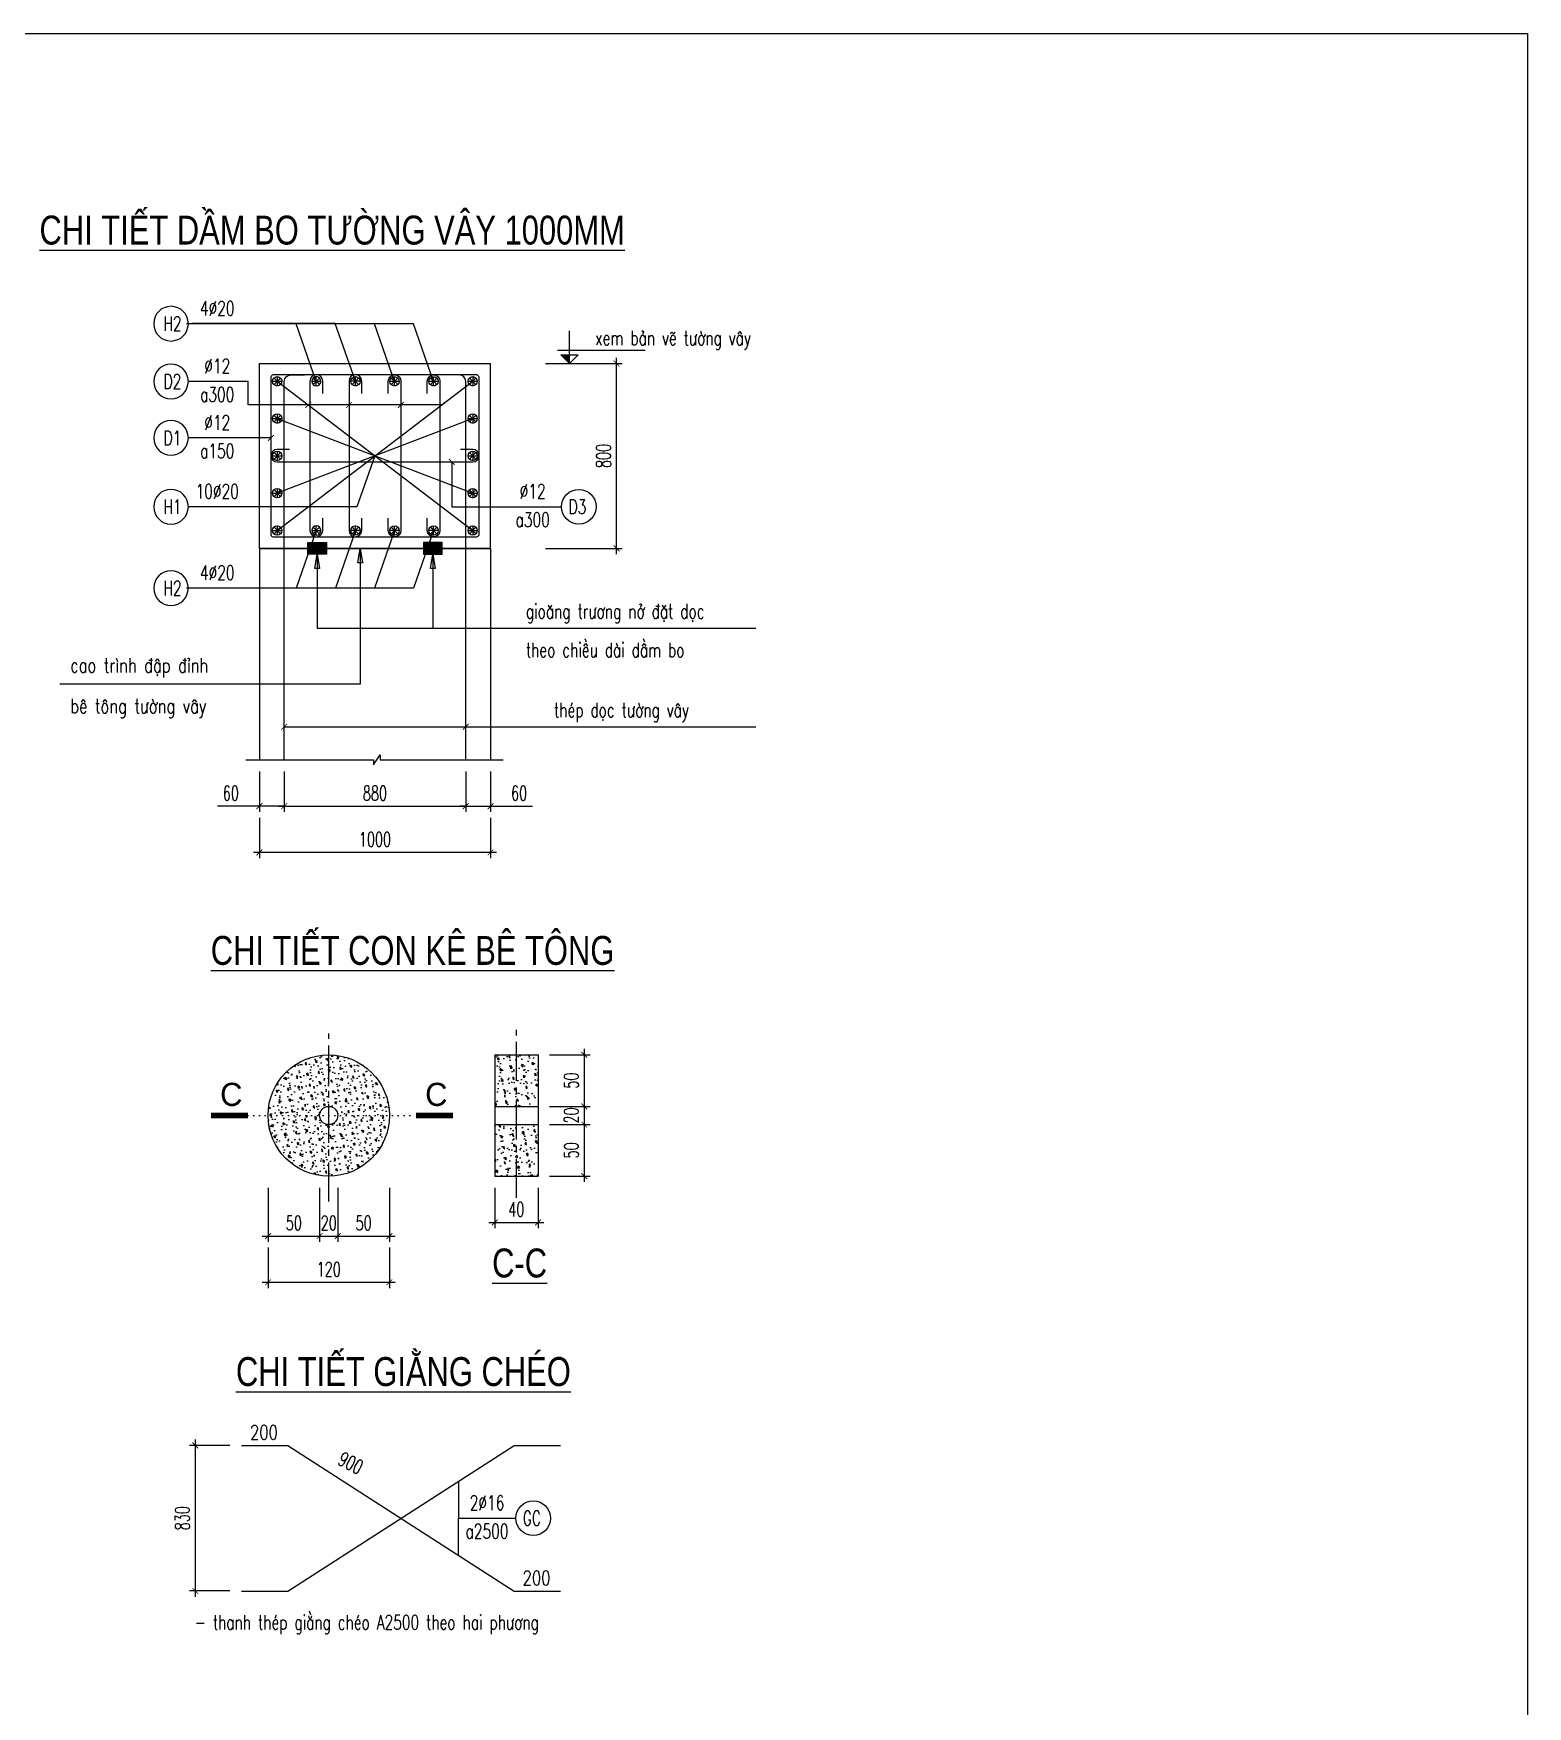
# Model space of a CAD drawing. Header units: millimetres. Extents: x -143483 to 1166745, y -1448440 to -1202244.
# Drawn here: x -72322 to -46466, y -1412045 to -1383100 of the extents above; entities that cross this region are included whole.
import ezdxf
from ezdxf.enums import TextEntityAlignment as Align

# ---------------------------------------------------------------- set-up
doc = ezdxf.new("R2010")
doc.units = ezdxf.units.MM
doc.header["$LTSCALE"] = 30
doc.header["$PDMODE"] = 3
for name, pattern in [('CENTER2', [1.125, 0.75, -0.125, 0.125, -0.125]), ('DASHED', [19.05, 12.7, -6.35]), ('DOT', [0.25, 0, -0.25])]:
    doc.linetypes.add(name, pattern=pattern)
doc.layers.get('0').update_dxf_attribs({"lineweight": 9})
doc.layers.get('Defpoints').update_dxf_attribs({"lineweight": 9})
for name, color, linetype in [('ccu11-Chidan', 9, 'Continuous'), ('ccu11-Cotthep', 9, 'Continuous'), ('ccu11-Dim', 8, 'Continuous'), ('ccu11-Hatch', 8, 'Continuous'), ('ccu11-Manh', 8, 'Continuous'), ('ccu11-Text', 31, 'Continuous'), ('ccu11-Thay', 7, 'Continuous'), ('ccu11-Thep', 4, 'Continuous'), ('ccu11-Thepdai', 6, 'Continuous'), ('ccu11-Truc', 13, 'CENTER2')]:
    doc.layers.add(name, color=color, linetype=linetype)
doc.layers.add('ccu11-Khuat', color=9, linetype='DASHED', lineweight=30)
doc.styles.add('ccu11-dim', font='vnsimli.shx', dxfattribs={"width": 0.65, "bigfont": 'bigfont.shx'})
doc.styles.add('ccu11-VnAvH-B', font='VHAVANB.TTF')
doc.styles.add('ccu11-vnsimli', font='vnsimli.shx', dxfattribs={"width": 0.8, "bigfont": 'vns.shx'})
doc.styles.add('ccu11-vnsimple', font='vnsimple.shx', dxfattribs={"bigfont": 'bigfont.shx'})
doc.styles.add('ccu11_simli', font='vnsimli.shx', dxfattribs={"width": 0.8})
doc.styles.add('VnHelvetlnsH', font='VHHELS.TTF')
doc.linetypes.add('ZIGZAG', pattern='A,0.0001,-0.2,[131,ltypeshp.shx,S=0.2,R=0,X=-0.2,Y=0],-0.4,[131,ltypeshp.shx,S=0.2,R=180,X=0.2,Y=0],-0.2', length=0.8001)
doc.dimstyles.new('ccu11-100', dxfattribs={"dimscale": 100, "dimtxt": 2.5, "dimasz": 1, "dimexe": 1, "dimexo": 2, "dimgap": 1, "dimtad": 1, "dimdec": 0, "dimdsep": 46, "dimtxsty": 'ccu11-dim', "dimblk": 'ARCHTICK', "dimcen": -1, "dimdle": 1, "dimclrd": 256, "dimclre": 256, "dimclrt": 3, "dimadec": 0, "dimazin": 2, "dimtfac": 0.1, "dimtdec": 0, "dimtmove": 0, "dimatfit": 1, "dimldrblk": 'ARCHTICK', "dimfxl": 0, "dimtvp": 0.833333, "dimtolj": 1, "dimtzin": 12, "dimarcsym": 0})
doc.dimstyles.new('ccu11-100x4', dxfattribs={"dimscale": 100, "dimtxt": 2.5, "dimasz": 1, "dimexe": 1, "dimexo": 2, "dimgap": 1, "dimtad": 1, "dimdec": 0, "dimlfac": 0.25, "dimdsep": 46, "dimtxsty": 'ccu11-dim', "dimblk": 'ARCHTICK', "dimcen": -1, "dimdle": 1, "dimclrd": 256, "dimclre": 256, "dimclrt": 3, "dimadec": 0, "dimazin": 2, "dimtfac": 0.1, "dimtdec": 0, "dimtmove": 0, "dimatfit": 1, "dimldrblk": 'ARCHTICK', "dimfxl": 0, "dimtvp": 0.833333, "dimtolj": 1, "dimtzin": 12, "dimarcsym": 0})
pattern_1 = [(32.602126, (-1224341.735, -812577.97), (-200.764141, -20.173982), [0, -217.5]), (118.602126, (-1224341.74, -812577.97), (-20.218716, -216.044088), [0, -291]), (39.602126, (-1224318.45, -812597.06), (-235.05624, 1.738773), [0, -369]), (251.602126, (-1224318.45, -812597.06), (115.106062, -227.98173), [0, -243.6]), (79.602126, (-1224091.26, -812743.16), (-175.222127, 215.157838), [0, -195]), (55.602126, (-1224219.43, -812664.85), (-222.786305, 152.532823), [30, -240]), (100.602126, (-1224194.68, -812681.8), (-375.31848, -70.25336), [42.426, -339.411]), (145.602126, (-1224010.92, -812625.82), (-152.532823, -222.786305), [30, -240]), (100.602126, (-1223875.34, -812427.8), (-375.31848, -70.25336), [42.426, -339.411]), (235.602126, (-1224010.92, -812625.82), (222.786305, -152.532823), [30, -240]), (100.602126, (-1224042.15, -812459), (-375.31848, -70.25336), [42.426, -339.411]), (325.602126, (-1224219.43, -812664.85), (152.532823, 222.786305), [30, -240]), (100.602126, (-1224027.87, -812650.58), (-375.31848, -70.25336), [42.426, -339.411])]

# ---------------------------------------------------------------- blocks, each defined once
blk = doc.blocks.new('SHD')
at = {"layer": 'ccu11-Cotthep'}
blk.add_circle((300, 0), 300, dxfattribs=at)
at = {"layer": 'ccu11-Cotthep', "color": 31, "style": 'ccu11_simli', "width": 0.8}
blk.add_attdef('DK', text='', height=250, dxfattribs=at).set_placement((-101, 65), align=Align.BOTTOM_RIGHT)
blk.add_attdef('KH', text='', height=250, dxfattribs=at).set_placement((300, 0), align=Align.MIDDLE)
blk.add_attdef('KC', text='', height=250, dxfattribs=at).set_placement((-101, -142), align=Align.TOP_RIGHT)
blk = doc.blocks.new('_ARCHTICK')
at = {"color": 0, "linetype": 'ByBlock', "const_width": 0.15}
blk.add_lwpolyline([(-0.5, -0.5), (0.5, 0.5)], dxfattribs=at)
blk = doc.blocks.new('*D911')
at = {"layer": 'ccu11-Dim', "lineweight": -2, "transparency": 16777216}
for p, q in [((-68921, -1407527), (-69621, -1407527)), ((-69521, -1407427), (-69521, -1410146)), ((-68921, -1410046), (-69621, -1410046))]:
    blk.add_line(p, q, dxfattribs=at)
at = {"layer": 'Defpoints', "color": 0, "transparency": 16777216}
for p in [(-68721, -1407527), (-69521, -1410046), (-68721, -1410046)]:
    blk.add_point(p, dxfattribs=at)
at = {"layer": 'ccu11-Dim', "lineweight": -2, "transparency": 16777216, "xscale": 100, "yscale": 100, "zscale": 100}
for p, rotation in [((-69521, -1407527), 90), ((-69521, -1410046), 270)]:
    blk.add_blockref('_ARCHTICK', p, dxfattribs=dict(at, rotation=rotation))
at = {"layer": 'ccu11-Dim', "color": 3, "transparency": 16777216, "insert": (-69746, -1408787), "char_height": 250, "attachment_point": 5, "rotation": 90, "style": 'ccu11-dim'}
blk.add_mtext('\\A1;830', dxfattribs=at)
blk = doc.blocks.new('*D912')
at = {"layer": 'ccu11-Dim', "lineweight": -2, "ltscale": 10000, "transparency": 16777216}
for p, q in [((-68262, -1404105), (-68262, -1404805)), ((-66162, -1404105), (-66162, -1404805)), ((-68362, -1404705), (-66062, -1404705))]:
    blk.add_line(p, q, dxfattribs=at)
at = {"layer": 'Defpoints', "color": 0, "ltscale": 10000, "transparency": 16777216}
for p in [(-68262, -1403905), (-66162, -1403905), (-66162, -1404705)]:
    blk.add_point(p, dxfattribs=at)
at = {"layer": 'ccu11-Dim', "lineweight": -2, "ltscale": 10000, "transparency": 16777216, "xscale": 100, "yscale": 100, "zscale": 100, "rotation": 180}
blk.add_blockref('_ARCHTICK', (-68262, -1404705), dxfattribs=at)
at = {"layer": 'ccu11-Dim', "lineweight": -2, "ltscale": 10000, "transparency": 16777216, "xscale": 100, "yscale": 100, "zscale": 100}
blk.add_blockref('_ARCHTICK', (-66162, -1404705), dxfattribs=at)
at = {"layer": 'ccu11-Dim', "color": 3, "ltscale": 10000, "transparency": 16777216, "insert": (-67212, -1404480), "char_height": 250, "attachment_point": 5, "style": 'ccu11-dim'}
blk.add_mtext('\\A1;120', dxfattribs=at)
blk = doc.blocks.new('*D913')
at = {"layer": 'ccu11-Dim', "lineweight": -2, "ltscale": 10000, "transparency": 16777216}
for p, q in [((-68262, -1403069), (-68262, -1404005)), ((-67369, -1403069), (-67369, -1404005)), ((-68362, -1403905), (-67269, -1403905))]:
    blk.add_line(p, q, dxfattribs=at)
at = {"layer": 'Defpoints', "color": 0, "ltscale": 10000, "transparency": 16777216}
for p in [(-68262, -1402869), (-67369, -1402869), (-67369, -1403905)]:
    blk.add_point(p, dxfattribs=at)
at = {"layer": 'ccu11-Dim', "lineweight": -2, "ltscale": 10000, "transparency": 16777216, "xscale": 100, "yscale": 100, "zscale": 100, "rotation": 180}
blk.add_blockref('_ARCHTICK', (-68262, -1403905), dxfattribs=at)
at = {"layer": 'ccu11-Dim', "lineweight": -2, "ltscale": 10000, "transparency": 16777216, "xscale": 100, "yscale": 100, "zscale": 100}
blk.add_blockref('_ARCHTICK', (-67369, -1403905), dxfattribs=at)
at = {"layer": 'ccu11-Dim', "color": 3, "ltscale": 10000, "transparency": 16777216, "insert": (-67816, -1403680), "char_height": 250, "attachment_point": 5, "style": 'ccu11-dim'}
blk.add_mtext('\\A1;50', dxfattribs=at)
blk = doc.blocks.new('*D914')
at = {"layer": 'ccu11-Dim', "lineweight": -2, "ltscale": 10000, "transparency": 16777216}
for p, q in [((-67369, -1403069), (-67369, -1404005)), ((-67054, -1403069), (-67054, -1404005)), ((-67469, -1403905), (-66954, -1403905))]:
    blk.add_line(p, q, dxfattribs=at)
at = {"layer": 'Defpoints', "color": 0, "ltscale": 10000, "transparency": 16777216}
for p in [(-67369, -1402869), (-67054, -1402869), (-67054, -1403905)]:
    blk.add_point(p, dxfattribs=at)
at = {"layer": 'ccu11-Dim', "lineweight": -2, "ltscale": 10000, "transparency": 16777216, "xscale": 100, "yscale": 100, "zscale": 100, "rotation": 180}
blk.add_blockref('_ARCHTICK', (-67369, -1403905), dxfattribs=at)
at = {"layer": 'ccu11-Dim', "lineweight": -2, "ltscale": 10000, "transparency": 16777216, "xscale": 100, "yscale": 100, "zscale": 100}
blk.add_blockref('_ARCHTICK', (-67054, -1403905), dxfattribs=at)
at = {"layer": 'ccu11-Dim', "color": 3, "ltscale": 10000, "transparency": 16777216, "insert": (-67212, -1403680), "char_height": 250, "attachment_point": 5, "style": 'ccu11-dim'}
blk.add_mtext('\\A1;20', dxfattribs=at)
blk = doc.blocks.new('*D915')
at = {"layer": 'ccu11-Dim', "lineweight": -2, "ltscale": 10000, "transparency": 16777216}
for p, q in [((-67054, -1403069), (-67054, -1404005)), ((-66162, -1403069), (-66162, -1404005)), ((-67154, -1403905), (-66062, -1403905))]:
    blk.add_line(p, q, dxfattribs=at)
at = {"layer": 'Defpoints', "color": 0, "ltscale": 10000, "transparency": 16777216}
for p in [(-67054, -1402869), (-66162, -1402869), (-66162, -1403905)]:
    blk.add_point(p, dxfattribs=at)
at = {"layer": 'ccu11-Dim', "lineweight": -2, "ltscale": 10000, "transparency": 16777216, "xscale": 100, "yscale": 100, "zscale": 100, "rotation": 180}
blk.add_blockref('_ARCHTICK', (-67054, -1403905), dxfattribs=at)
at = {"layer": 'ccu11-Dim', "lineweight": -2, "ltscale": 10000, "transparency": 16777216, "xscale": 100, "yscale": 100, "zscale": 100}
blk.add_blockref('_ARCHTICK', (-66162, -1403905), dxfattribs=at)
at = {"layer": 'ccu11-Dim', "color": 3, "ltscale": 10000, "transparency": 16777216, "insert": (-66608, -1403680), "char_height": 250, "attachment_point": 5, "style": 'ccu11-dim'}
blk.add_mtext('\\A1;50', dxfattribs=at)
blk = doc.blocks.new('*D916')
at = {"layer": 'ccu11-Dim', "lineweight": -2, "ltscale": 10000, "transparency": 16777216}
for p, q in [((-63390, -1400769), (-62690, -1400769)), ((-62790, -1400669), (-62790, -1401762)), ((-63390, -1401662), (-62690, -1401662))]:
    blk.add_line(p, q, dxfattribs=at)
at = {"layer": 'Defpoints', "color": 0, "ltscale": 10000, "transparency": 16777216}
for p in [(-63590, -1400769), (-63590, -1401662), (-62790, -1401662)]:
    blk.add_point(p, dxfattribs=at)
at = {"layer": 'ccu11-Dim', "lineweight": -2, "ltscale": 10000, "transparency": 16777216, "xscale": 100, "yscale": 100, "zscale": 100}
for p, rotation in [((-62790, -1400769), 90), ((-62790, -1401662), 270)]:
    blk.add_blockref('_ARCHTICK', p, dxfattribs=dict(at, rotation=rotation))
at = {"layer": 'ccu11-Dim', "color": 3, "ltscale": 10000, "transparency": 16777216, "insert": (-63015, -1401216), "char_height": 250, "attachment_point": 5, "rotation": 90, "style": 'ccu11-dim'}
blk.add_mtext('\\A1;50', dxfattribs=at)
blk = doc.blocks.new('*D917')
at = {"layer": 'ccu11-Dim', "lineweight": -2, "ltscale": 10000, "transparency": 16777216}
for p, q in [((-63390, -1401662), (-62690, -1401662)), ((-62790, -1401562), (-62790, -1402077)), ((-63390, -1401977), (-62690, -1401977))]:
    blk.add_line(p, q, dxfattribs=at)
at = {"layer": 'Defpoints', "color": 0, "ltscale": 10000, "transparency": 16777216}
for p in [(-63590, -1401662), (-63590, -1401977), (-62790, -1401977)]:
    blk.add_point(p, dxfattribs=at)
at = {"layer": 'ccu11-Dim', "lineweight": -2, "ltscale": 10000, "transparency": 16777216, "xscale": 100, "yscale": 100, "zscale": 100}
for p, rotation in [((-62790, -1401662), 90), ((-62790, -1401977), 270)]:
    blk.add_blockref('_ARCHTICK', p, dxfattribs=dict(at, rotation=rotation))
at = {"layer": 'ccu11-Dim', "color": 3, "ltscale": 10000, "transparency": 16777216, "insert": (-63015, -1401819), "char_height": 250, "attachment_point": 5, "rotation": 90, "style": 'ccu11-dim'}
blk.add_mtext('\\A1;20', dxfattribs=at)
blk = doc.blocks.new('*D918')
at = {"layer": 'ccu11-Dim', "lineweight": -2, "ltscale": 10000, "transparency": 16777216}
for p, q in [((-63390, -1401977), (-62690, -1401977)), ((-62790, -1401877), (-62790, -1402969)), ((-63390, -1402869), (-62690, -1402869))]:
    blk.add_line(p, q, dxfattribs=at)
at = {"layer": 'Defpoints', "color": 0, "ltscale": 10000, "transparency": 16777216}
for p in [(-63590, -1401977), (-63590, -1402869), (-62790, -1402869)]:
    blk.add_point(p, dxfattribs=at)
at = {"layer": 'ccu11-Dim', "lineweight": -2, "ltscale": 10000, "transparency": 16777216, "xscale": 100, "yscale": 100, "zscale": 100}
for p, rotation in [((-62790, -1401977), 90), ((-62790, -1402869), 270)]:
    blk.add_blockref('_ARCHTICK', p, dxfattribs=dict(at, rotation=rotation))
at = {"layer": 'ccu11-Dim', "color": 3, "ltscale": 10000, "transparency": 16777216, "insert": (-63015, -1402423), "char_height": 250, "attachment_point": 5, "rotation": 90, "style": 'ccu11-dim'}
blk.add_mtext('\\A1;50', dxfattribs=at)
blk = doc.blocks.new('*D919')
at = {"layer": 'ccu11-Dim', "lineweight": -2, "ltscale": 10000, "transparency": 16777216}
for p, q in [((-64340, -1403069), (-64340, -1403769)), ((-63590, -1403069), (-63590, -1403769)), ((-64440, -1403669), (-63490, -1403669))]:
    blk.add_line(p, q, dxfattribs=at)
at = {"layer": 'Defpoints', "color": 0, "ltscale": 10000, "transparency": 16777216}
for p in [(-64340, -1402869), (-63590, -1402869), (-63590, -1403669)]:
    blk.add_point(p, dxfattribs=at)
at = {"layer": 'ccu11-Dim', "lineweight": -2, "ltscale": 10000, "transparency": 16777216, "xscale": 100, "yscale": 100, "zscale": 100, "rotation": 180}
blk.add_blockref('_ARCHTICK', (-64340, -1403669), dxfattribs=at)
at = {"layer": 'ccu11-Dim', "lineweight": -2, "ltscale": 10000, "transparency": 16777216, "xscale": 100, "yscale": 100, "zscale": 100}
blk.add_blockref('_ARCHTICK', (-63590, -1403669), dxfattribs=at)
at = {"layer": 'ccu11-Dim', "color": 3, "ltscale": 10000, "transparency": 16777216, "insert": (-63965, -1403444), "char_height": 250, "attachment_point": 5, "style": 'ccu11-dim'}
blk.add_mtext('\\A1;40', dxfattribs=at)
blk = doc.blocks.new('*U19')
at = {"color": 3, "linetype": 'DOT', "ltscale": 10}
blk.add_line((-2034, 0), (148, 0), dxfattribs=at)
at = {"color": 4, "const_width": 75}
for points in [[(-2513, 0), (-2034, 0)], [(148, 0), (627, 0)]]:
    blk.add_lwpolyline(points, dxfattribs=at)
at = {"color": 31, "style": 'VnHelvetlnsH'}
for tag, p in [('MC3', (-2250, 274)), ('MC4', (411, 274))]:
    blk.add_attdef(tag, text='', height=300, dxfattribs=at).set_placement(p, align=Align.MIDDLE_CENTER)
blk = doc.blocks.new('ccu11_block_thep')
at = {"layer": 'ccu11-Thep', "color": 3}
for p, q in [((-0.4, 0), (0.4, 0)), ((-0.28, 0.28), (0.28, -0.28)), ((0.28, 0.28), (-0.28, -0.28)), ((0, 0.4), (0, -0.4))]:
    blk.add_line(p, q, dxfattribs=at)
at = {"layer": 'ccu11-Thep', "color": 1, "const_width": 0.0667}
blk.add_lwpolyline([(-0.4, 0, 1), (0.4, 0, 1), (-0.4, 0, 1)], format="xyb", dxfattribs=at)
at = {"layer": 'ccu11-Thep', "color": 1}
blk.add_circle((0, 0), 0.4, dxfattribs=at)
blk = doc.blocks.new('*D4429')
at = {"layer": 'ccu11-Dim', "lineweight": -2, "transparency": 16777216}
for p, q in [((-62232, -1392109), (-62232, -1388709)), ((-63458, -1388809), (-62132, -1388809)), ((-63458, -1392009), (-62132, -1392009))]:
    blk.add_line(p, q, dxfattribs=at)
at = {"layer": 'Defpoints', "color": 0, "transparency": 16777216}
for p in [(-63658, -1388809), (-62232, -1388809), (-63658, -1392009)]:
    blk.add_point(p, dxfattribs=at)
at = {"layer": 'ccu11-Dim', "lineweight": -2, "transparency": 16777216, "xscale": 100, "yscale": 100, "zscale": 100}
for p, rotation in [((-62232, -1388809), 90), ((-62232, -1392009), 270)]:
    blk.add_blockref('_ARCHTICK', p, dxfattribs=dict(at, rotation=rotation))
at = {"layer": 'ccu11-Dim', "color": 3, "transparency": 16777216, "insert": (-62457, -1390409), "char_height": 250, "attachment_point": 5, "rotation": 90, "style": 'ccu11-dim'}
blk.add_mtext('\\A1;800', dxfattribs=at)
blk = doc.blocks.new('*D4430')
at = {"layer": 'ccu11-Dim', "lineweight": -2, "transparency": 16777216}
for p, q in [((-68412, -1395868), (-68412, -1396568)), ((-67983, -1395868), (-67983, -1396568)), ((-68412, -1396468), (-69137, -1396468)), ((-67983, -1396468), (-68412, -1396468)), ((-67983, -1396468), (-67883, -1396468))]:
    blk.add_line(p, q, dxfattribs=at)
at = {"layer": 'Defpoints', "color": 0, "transparency": 16777216}
for p in [(-68412, -1395668), (-67983, -1395668), (-67983, -1396468)]:
    blk.add_point(p, dxfattribs=at)
at = {"layer": 'ccu11-Dim', "lineweight": -2, "transparency": 16777216, "xscale": 100, "yscale": 100, "zscale": 100}
blk.add_blockref('_ARCHTICK', (-68412, -1396468), dxfattribs=at)
at = {"layer": 'ccu11-Dim', "lineweight": -2, "transparency": 16777216, "xscale": 100, "yscale": 100, "zscale": 100, "rotation": 180}
blk.add_blockref('_ARCHTICK', (-67983, -1396468), dxfattribs=at)
at = {"layer": 'ccu11-Dim', "color": 3, "transparency": 16777216, "insert": (-68906, -1396243), "char_height": 250, "attachment_point": 5, "style": 'ccu11-dim'}
blk.add_mtext('\\A1;60', dxfattribs=at)
blk = doc.blocks.new('*D4431')
at = {"layer": 'ccu11-Dim', "lineweight": -2, "transparency": 16777216}
for p, q in [((-67983, -1395868), (-67983, -1396568)), ((-64841, -1395868), (-64841, -1396568)), ((-68083, -1396468), (-64741, -1396468))]:
    blk.add_line(p, q, dxfattribs=at)
at = {"layer": 'Defpoints', "color": 0, "transparency": 16777216}
for p in [(-67983, -1395668), (-64841, -1395668), (-64841, -1396468)]:
    blk.add_point(p, dxfattribs=at)
at = {"layer": 'ccu11-Dim', "lineweight": -2, "transparency": 16777216, "xscale": 100, "yscale": 100, "zscale": 100, "rotation": 180}
blk.add_blockref('_ARCHTICK', (-67983, -1396468), dxfattribs=at)
at = {"layer": 'ccu11-Dim', "lineweight": -2, "transparency": 16777216, "xscale": 100, "yscale": 100, "zscale": 100}
blk.add_blockref('_ARCHTICK', (-64841, -1396468), dxfattribs=at)
at = {"layer": 'ccu11-Dim', "color": 3, "transparency": 16777216, "insert": (-66412, -1396243), "char_height": 250, "attachment_point": 5, "style": 'ccu11-dim'}
blk.add_mtext('\\A1;880', dxfattribs=at)
blk = doc.blocks.new('*D4432')
at = {"layer": 'ccu11-Dim', "lineweight": -2, "transparency": 16777216}
for p, q in [((-68412, -1396668), (-68412, -1397368)), ((-64411, -1396668), (-64411, -1397368)), ((-64311, -1397268), (-68512, -1397268))]:
    blk.add_line(p, q, dxfattribs=at)
at = {"layer": 'Defpoints', "color": 0, "transparency": 16777216}
for p in [(-68412, -1396468), (-64411, -1396468), (-68412, -1397268)]:
    blk.add_point(p, dxfattribs=at)
at = {"layer": 'ccu11-Dim', "lineweight": -2, "transparency": 16777216, "xscale": 100, "yscale": 100, "zscale": 100, "rotation": 180}
blk.add_blockref('_ARCHTICK', (-68412, -1397268), dxfattribs=at)
at = {"layer": 'ccu11-Dim', "lineweight": -2, "transparency": 16777216, "xscale": 100, "yscale": 100, "zscale": 100}
blk.add_blockref('_ARCHTICK', (-64411, -1397268), dxfattribs=at)
at = {"layer": 'ccu11-Dim', "color": 3, "transparency": 16777216, "insert": (-66412, -1397043), "char_height": 250, "attachment_point": 5, "style": 'ccu11-dim'}
blk.add_mtext('\\A1;1000', dxfattribs=at)
blk = doc.blocks.new('*D4433')
at = {"layer": 'ccu11-Dim', "lineweight": -2, "transparency": 16777216}
for p, q in [((-64841, -1395868), (-64841, -1396568)), ((-64411, -1395868), (-64411, -1396568)), ((-64841, -1396468), (-64941, -1396468)), ((-64841, -1396468), (-64411, -1396468)), ((-64411, -1396468), (-63686, -1396468))]:
    blk.add_line(p, q, dxfattribs=at)
at = {"layer": 'Defpoints', "color": 0, "transparency": 16777216}
for p in [(-64841, -1395668), (-64411, -1395668), (-64841, -1396468)]:
    blk.add_point(p, dxfattribs=at)
at = {"layer": 'ccu11-Dim', "lineweight": -2, "transparency": 16777216, "xscale": 100, "yscale": 100, "zscale": 100}
blk.add_blockref('_ARCHTICK', (-64841, -1396468), dxfattribs=at)
at = {"layer": 'ccu11-Dim', "lineweight": -2, "transparency": 16777216, "xscale": 100, "yscale": 100, "zscale": 100, "rotation": 180}
blk.add_blockref('_ARCHTICK', (-64411, -1396468), dxfattribs=at)
at = {"layer": 'ccu11-Dim', "color": 3, "transparency": 16777216, "insert": (-63918, -1396243), "char_height": 250, "attachment_point": 5, "style": 'ccu11-dim'}
blk.add_mtext('\\A1;60', dxfattribs=at)
blk = doc.blocks.new('ccu11-cotcaodo1')
at = {"layer": 'ccu11-Chidan'}
for p, q in [((0, 0), (0, 565)), ((-206, 230), (1309, 230)), ((-206, 0), (206, 0)), ((-150, 150), (150, 150)), ((0, 0), (-150, 150)), ((0, 0), (150, 150))]:
    blk.add_line(p, q, dxfattribs=at)
blk.add_solid([(-150, 150), (0, 150), (0, 0)], dxfattribs=at)
at = {"layer": 'ccu11-Chidan', "color": 31, "ltscale": 10, "style": 'ccu11-vnsimli', "width": 0.8}
blk.add_attdef('%%P0.000', text='', height=253, dxfattribs=at).set_placement((597, 441), align=Align.MIDDLE_CENTER)

msp = doc.modelspace()

# ---------------------------------------------------------------- hatches: boundary and pattern name
at = {"layer": 'ccu11-Hatch'}
h = msp.add_hatch(color=256, dxfattribs=at)
h.dxf.hatch_style = 1
h.set_gradient(color1=(255, 0, 255), color2=(255, 255, 0), tint=1)
h.paths.add_polyline_path([(-67572.2, -1391909.3), (-67252.2, -1391909.3), (-67252.2, -1392107.87), (-67572.2, -1392107.87)])
h = msp.add_hatch(color=256, dxfattribs=at)
h.dxf.hatch_style = 1
h.set_gradient(color1=(255, 0, 255), color2=(255, 255, 0), tint=1)
h.paths.add_polyline_path([(-65251.7, -1391909.3), (-65571.7, -1391909.3), (-65571.7, -1392107.87), (-65251.7, -1392107.87)])
at = {"layer": 'ccu11-Hatch', "ltscale": 0.05}
h = msp.add_hatch(dxfattribs=at)
h.set_pattern_fill('CONC', color=256, scale=30, angle=325.602126, style=0, pattern_type=2)
h.set_pattern_definition([(32.602126, (-1225167.98, -812577.97), (-200.764141, -20.173982), [0, -217.5]), (118.602126, (-1225167.98, -812577.97), (-20.218716, -216.044088), [0, -291]), (39.602126, (-1225144.7, -812597.06), (-235.05624, 1.738773), [0, -369]), (251.602126, (-1225144.7, -812597.06), (115.106062, -227.98173), [0, -243.6]), (79.602126, (-1224917.5, -812743.16), (-175.222127, 215.157838), [0, -195]), (55.602126, (-1225045.68, -812664.85), (-222.786305, 152.532823), [30, -240]), (100.602126, (-1225020.92, -812681.8), (-375.31848, -70.25336), [42.426, -339.411]), (145.602126, (-1224837.17, -812625.82), (-152.532823, -222.786305), [30, -240]), (100.602126, (-1224701.6, -812427.8), (-375.31848, -70.25336), [42.426, -339.411]), (235.602126, (-1224837.17, -812625.82), (222.786305, -152.532823), [30, -240]), (100.602126, (-1224868.4, -812459), (-375.31848, -70.25336), [42.426, -339.411]), (325.602126, (-1225045.68, -812664.85), (152.532823, 222.786305), [30, -240]), (100.602126, (-1224854.1, -812650.58), (-375.31848, -70.25336), [42.426, -339.411])])
edge = h.paths.add_edge_path()
edge.add_arc((-67211.95, -1401819.46), 157.5, -34.397874, 325.602126)
edge = h.paths.add_edge_path()
edge.add_arc((-67211.95, -1401819.46), 1050, -34.397874, 325.602126)
h = msp.add_hatch(dxfattribs=at)
h.set_pattern_fill('CONC', color=256, scale=30, angle=325.602126, style=0, pattern_type=2)
h.set_pattern_definition(pattern_1)
h.paths.add_polyline_path([(-64339.81, -1400769.46), (-64339.81, -1401661.96), (-63589.81, -1401661.96), (-63589.81, -1400769.46)])
h = msp.add_hatch(dxfattribs=at)
h.set_pattern_fill('CONC', color=256, scale=30, angle=325.602126, style=0, pattern_type=2)
h.set_pattern_definition(pattern_1)
h.paths.add_polyline_path([(-64339.81, -1401976.96), (-64339.81, -1402869.46), (-63589.81, -1402869.46), (-63589.81, -1401976.96)])

# ---------------------------------------------------------------- linework, layer by layer
at = {"layer": 'ccu11-Dim', "ltscale": 50}
for p, q in [((-68103.02, -1389117.42), (-64721.11, -1391698.62)), ((-68103.02, -1391698.62), (-64721.11, -1389117.42))]:
    msp.add_line(p, q, dxfattribs=at)
at = {"layer": 'ccu11-Dim'}
for p, q in [((-68103.02, -1389762.72), (-64721.11, -1391053.32)), ((-64721.11, -1389762.72), (-68103.02, -1391053.32))]:
    msp.add_line(p, q, dxfattribs=at)
at = {"layer": 'ccu11-Khuat', "linetype": 'ZIGZAG', "ltscale": 6}
msp.add_line((-68412.45, -1392008.59), (-64411.45, -1392008.59), dxfattribs=at)
at = {"layer": 'ccu11-Manh'}
for points in [[(-68646.26, -1395668.01), (-66437.35, -1395668.01), (-66437.35, -1395755.37), (-66320.86, -1395580.64), (-66320.86, -1395668.01), (-64196.26, -1395668.01)], [(-64966.21, -1408145.82), (-64966.21, -1408786.54), (-63972.3, -1408786.54)], [(-64966.21, -1409427.25), (-64966.21, -1408786.54), (-63972.3, -1408786.54)]]:
    msp.add_lwpolyline(points, dxfattribs=at)
at = {"layer": 'ccu11-Thay'}
for p, q in [((-68412.45, -1388808.59), (-64411.45, -1388808.59)), ((-68412.45, -1392008.59), (-68412.45, -1388808.59)), ((-64411.45, -1392008.59), (-64411.45, -1388808.59)), ((-68412.45, -1392008.59), (-68412.45, -1395668.01)), ((-64411.45, -1392008.59), (-64411.45, -1395668.01))]:
    msp.add_line(p, q, dxfattribs=at)
at = {"layer": 'ccu11-Thay', "ltscale": 0.05}
for p, q in [((-64339.81, -1400769.46), (-63589.81, -1400769.46)), ((-64339.81, -1400769.46), (-64339.81, -1402869.46)), ((-63589.81, -1400769.46), (-63589.81, -1402869.46)), ((-64339.81, -1401661.96), (-63589.81, -1401661.96)), ((-64339.81, -1401976.96), (-63589.81, -1401976.96)), ((-64339.81, -1402869.46), (-63589.81, -1402869.46))]:
    msp.add_line(p, q, dxfattribs=at)
at = {"layer": 'ccu11-Thay'}
msp.add_lwpolyline([(-138866.43, -1383099.81), (-46466.43, -1383099.81), (-46466.43, -1448439.81), (-138866.43, -1448439.81)], close=True, dxfattribs=at)
at = {"layer": 'ccu11-Thay', "ltscale": 0.05}
for radius in [1050, 157.5]:
    msp.add_circle((-67211.95, -1401819.46), radius, dxfattribs=at)
at = {"layer": 'ccu11-Thep'}
for points in [[(-67982.66, -1395668.01), (-67982.66, -1389120.59, -0.41421356), (-67870.66, -1389008.59), (-67629.94, -1389008.59), (-67629.94, -1389008.59)], [(-64841.23, -1395668.01), (-64841.23, -1389120.59, 0.41421356), (-64953.23, -1389008.59), (-65193.96, -1389008.59), (-65193.96, -1389008.59)], [(-68721.39, -1407526.77), (-67921.39, -1407526.77, -0.41421356), (-67921.39, -1407526.77), (-67921.39, -1407526.77), (-64003.61, -1410046.31, 0.41421356), (-64003.61, -1410046.31), (-63203.94, -1410046.31)], [(-68721.39, -1410046.31), (-67921.39, -1410046.31, 0.41421356), (-67921.39, -1410046.31), (-67921.39, -1410046.31), (-64003.61, -1407526.77, -0.41421356), (-64003.61, -1407526.77), (-63203.94, -1407526.77)]]:
    msp.add_lwpolyline(points, format="xyb", dxfattribs=at)
at = {"layer": 'ccu11-Thepdai'}
msp.add_lwpolyline([(-64611.45, -1391768.59), (-64611.45, -1389048.59, 0.41421356), (-64651.45, -1389008.59), (-68172.45, -1389008.59, 0.41421356), (-68212.45, -1389048.59), (-68212.45, -1391768.59, 0.41421356), (-68172.45, -1391808.59), (-64651.45, -1391808.59, 0.41421356)], format="xyb", close=True, dxfattribs=at)
for points in [[(-67316.24, -1389326.44), (-67316.24, -1389114.65, 1), (-67537.03, -1389114.65), (-67537.03, -1391697.49, 1), (-67316.24, -1391697.49), (-67316.24, -1391485.7)], [(-66639.86, -1389326.44), (-66639.86, -1389114.65, 1), (-66860.64, -1389114.65), (-66860.64, -1391697.49, 1), (-66639.86, -1391697.49), (-66639.86, -1391485.7)], [(-66183.13, -1389327.57), (-66183.13, -1389115.78, -1), (-65962.35, -1389115.78), (-65962.35, -1391698.62, -1), (-66183.13, -1391698.62), (-66183.13, -1391486.83)], [(-65507.88, -1389327.57), (-65507.88, -1389115.78, -1), (-65287.1, -1389115.78), (-65287.1, -1391698.62, -1), (-65507.88, -1391698.62), (-65507.88, -1391486.83)], [(-67892.11, -1390296.86), (-68104.59, -1390296.86, 1), (-68104.59, -1390513.55), (-64720.55, -1390513.55, 1), (-64720.55, -1390296.86), (-64933.03, -1390296.86)]]:
    msp.add_lwpolyline(points, format="xyb", dxfattribs=at)
for points in [[(-67572.2, -1391909.3), (-67252.2, -1391909.3), (-67252.2, -1392107.87), (-67572.2, -1392107.87)], [(-65251.7, -1391909.3), (-65571.7, -1391909.3), (-65571.7, -1392107.87), (-65251.7, -1392107.87)]]:
    msp.add_lwpolyline(points, close=True, dxfattribs=at)
at = {"layer": 'ccu11-Truc', "ltscale": 30}
for p, q in [((-63964.81, -1403246.54), (-63964.81, -1400338.85)), ((-67211.95, -1403307.58), (-67211.95, -1400399.89))]:
    msp.add_line(p, q, dxfattribs=at)

# ---------------------------------------------------------------- block references
at = {"layer": 'ccu11-Chidan'}
ref = msp.add_blockref('ccu11-cotcaodo1', (-63045.51, -1388808.59), dxfattribs=at)
ref.add_attrib('%%P0.000', 'xem b¶n vÏ t\xadêng v©y', dxfattribs={"color": 31, "ltscale": 10, "height": 250, "style": 'ccu11-vnsimli', "width": 0.7}).set_placement((-61253.46, -1388367.38), align=Align.MIDDLE_CENTER)
at = {"layer": 'ccu11-Chidan', "xscale": 1.333333333335759, "yscale": 1.333333333335759, "zscale": 1.333333333335759}
msp.add_blockref('*U19', (-65898.37, -1401819.46), dxfattribs=at).add_auto_attribs({'MC4': 'C', 'MC3': 'C'})
at = {"layer": 'ccu11-Cotthep'}
ref = msp.add_blockref('SHD', (-69641.45, -1388120.59), dxfattribs=dict(at, xscale=-1))
ref.add_attrib('KH', 'H2', dxfattribs={"color": 31, "height": 250, "style": 'ccu11-vnsimple', "width": 0.7}).set_placement((-69916.45, -1388120.59), align=Align.MIDDLE_CENTER)
ref.add_attrib('DK', '4`20', dxfattribs={"color": 31, "height": 250, "style": 'ccu11-vnsimple', "width": 0.7}).set_placement((-69141.45, -1388053.92), align=Align.BOTTOM_CENTER)
ref = msp.add_blockref('SHD', (-69641.45, -1389120.66), dxfattribs=dict(at, xscale=-1))
ref.add_attrib('KH', 'D2', dxfattribs={"color": 31, "height": 250, "style": 'ccu11-vnsimple', "width": 0.7}).set_placement((-69916.45, -1389120.66), align=Align.MIDDLE_CENTER)
ref.add_attrib('KC', 'a300', dxfattribs={"color": 31, "height": 250, "style": 'ccu11-vnsimple', "width": 0.7}).set_placement((-69141.45, -1389220.66), align=Align.TOP_CENTER)
ref.add_attrib('DK', '`12', dxfattribs={"color": 31, "height": 250, "style": 'ccu11-vnsimple', "width": 0.7}).set_placement((-69141.45, -1389054), align=Align.BOTTOM_CENTER)
ref = msp.add_blockref('SHD', (-69641.45, -1390096.98), dxfattribs=dict(at, xscale=-1))
ref.add_attrib('KH', 'D1', dxfattribs={"color": 31, "height": 250, "style": 'ccu11-vnsimple', "width": 0.7}).set_placement((-69916.45, -1390096.98), align=Align.MIDDLE_CENTER)
ref.add_attrib('KC', 'a150', dxfattribs={"color": 31, "height": 250, "style": 'ccu11-vnsimple', "width": 0.7}).set_placement((-69141.45, -1390196.98), align=Align.TOP_CENTER)
ref.add_attrib('DK', '`12', dxfattribs={"color": 31, "height": 250, "style": 'ccu11-vnsimple', "width": 0.7}).set_placement((-69141.45, -1390030.32), align=Align.BOTTOM_CENTER)
ref = msp.add_blockref('SHD', (-69641.45, -1391287.15), dxfattribs=dict(at, xscale=-1))
ref.add_attrib('KH', 'H1', dxfattribs={"color": 31, "height": 250, "style": 'ccu11-vnsimple', "width": 0.7}).set_placement((-69916.45, -1391287.15), align=Align.MIDDLE_CENTER)
ref.add_attrib('DK', '10`20', dxfattribs={"color": 31, "height": 250, "style": 'ccu11-vnsimple', "width": 0.7}).set_placement((-69141.45, -1391220.48), align=Align.BOTTOM_CENTER)
ref = msp.add_blockref('SHD', (-63182.55, -1391287.15), dxfattribs=at)
ref.add_attrib('KH', 'D3', dxfattribs={"color": 31, "height": 250, "style": 'ccu11-vnsimple', "width": 0.7}).set_placement((-62907.55, -1391287.15), align=Align.MIDDLE_CENTER)
ref.add_attrib('KC', 'a300', dxfattribs={"color": 31, "height": 250, "style": 'ccu11-vnsimple', "width": 0.7}).set_placement((-63682.55, -1391387.15), align=Align.TOP_CENTER)
ref.add_attrib('DK', '`12', dxfattribs={"color": 31, "height": 250, "style": 'ccu11-vnsimple', "width": 0.7}).set_placement((-63682.55, -1391220.48), align=Align.BOTTOM_CENTER)
ref = msp.add_blockref('SHD', (-69641.45, -1392696.59), dxfattribs=dict(at, xscale=-1))
ref.add_attrib('KH', 'H2', dxfattribs={"color": 31, "height": 250, "style": 'ccu11-vnsimple', "width": 0.7}).set_placement((-69916.45, -1392696.59), align=Align.MIDDLE_CENTER)
ref.add_attrib('DK', '4`20', dxfattribs={"color": 31, "height": 250, "style": 'ccu11-vnsimple', "width": 0.7}).set_placement((-69141.45, -1392629.92), align=Align.BOTTOM_CENTER)
ref = msp.add_blockref('SHD', (-63972.3, -1408786.54), dxfattribs=at)
ref.add_attrib('KH', 'GC', dxfattribs={"color": 31, "height": 250, "style": 'ccu11-vnsimple', "width": 0.7}).set_placement((-63697.3, -1408786.54), align=Align.MIDDLE_CENTER)
ref.add_attrib('KC', 'a2500', dxfattribs={"color": 31, "height": 250, "style": 'ccu11-vnsimple', "width": 0.7}).set_placement((-64472.3, -1408886.54), align=Align.TOP_CENTER)
ref.add_attrib('DK', '2`16', dxfattribs={"color": 31, "height": 250, "style": 'ccu11-vnsimple', "width": 0.7}).set_placement((-64472.3, -1408719.87), align=Align.BOTTOM_CENTER)
at = {"layer": 'ccu11-Dim', "xscale": 100, "yscale": 100, "zscale": 100}
for p in [(-66860.64, -1389526.53), (-65962.35, -1389526.53)]:
    msp.add_blockref('_ARCHTICK', p, dxfattribs=at)
at = {"layer": 'ccu11-Thep', "xscale": 200, "yscale": 200, "zscale": 200}
for p in [(-68103.02, -1389117.42), (-64721.11, -1389117.42), (-68103.02, -1389762.72), (-64721.11, -1389762.72), (-68103.02, -1390408.02), (-64721.11, -1390408.02), (-68103.02, -1391053.32), (-64721.11, -1391053.32), (-68103.02, -1391698.62), (-64721.11, -1391698.62)]:
    msp.add_blockref('ccu11_block_thep', p, dxfattribs=at)
at = {"layer": 'ccu11-Thep', "yscale": 200, "zscale": 200, "rotation": 180}
for p, xscale in [((-67426.64, -1389117.42), -200), ((-66750.25, -1389117.42), 200), ((-66072.74, -1389118.55), 200), ((-65397.49, -1389118.55), 200), ((-67426.64, -1391698.62), -200), ((-66750.25, -1391698.62), 200), ((-66072.74, -1391699.75), 200), ((-65397.49, -1391699.75), 200)]:
    msp.add_blockref('ccu11_block_thep', p, dxfattribs=dict(at, xscale=xscale))

# ---------------------------------------------------------------- texts
at = {"layer": 'ccu11-Text', "style": 'ccu11-VnAvH-B', "width": 0.8}
msp.add_text('%%Uchi tiÕt dÇm bo t\xadêng v©y 1000MM', height=500, dxfattribs=at).set_placement((-72217.55, -1386501.3), align=Align.MIDDLE_LEFT)
at = {"layer": 'ccu11-Text'}
for s, height, style, width, p in [('gio¨ng tr\xad¬ng në ®Æt däc', 250.0332, 'ccu11-vnsimli', 0.7, (-63799.55, -1393220.44, -358959.88)), ('theo chiÒu dµi dÇm bo', 250.0332, 'ccu11-vnsimli', 0.7, (-63800.24, -1393889.58, -358959.88)), ('cao tr×nh ®Ëp ®Ønh', 250, 'ccu11-vnsimli', 0.75, (-71684.31, -1394155.89, -358959.88)), ('bª t«ng t\xadêng v©y', 250, 'ccu11-vnsimli', 0.75, (-71684.31, -1394860.81, -358959.88)), ('thÐp däc t\xadêng v©y', 250.0332, 'ccu11-vnsimli', 0.7, (-63313.04, -1394928.9, -358959.88)), ('%%Uchi tiÕt con kª bª t«ng', 500, 'ccu11-VnAvH-B', 0.8, (-69253.45, -1399213.43)), ('%%Uc-c', 500, 'ccu11-VnAvH-B', 0.8, (-64384.54, -1404621.52)), ('200', 250, 'ccu11-dim', 0.75, (-68574.86, -1407426.77)), ('200', 250, 'ccu11-dim', 0.75, (-63857.08, -1409946.31)), ('- thanh thÐp gi»ng chÐo A2500 theo hai ph\xad¬ng', 250, 'ccu11-vnsimli', 0.7, (-69531.62, -1410711.87, -239306.59))]:
    msp.add_text(s, height=height, dxfattribs=dict(at, style=style, width=width)).set_placement(p)
at = {"layer": 'ccu11-Text', "style": 'ccu11-VnAvH-B', "width": 0.8}
msp.add_text('%%Uchi tiÕt gi»ng chÐo', height=500, dxfattribs=at).set_placement((-65920.23, -1406499.8), align=Align.CENTER)
at = {"layer": 'ccu11-Text', "insert": (-66830.5, -1407830.92), "char_height": 250, "attachment_point": 5, "rotation": 332.961308, "style": 'ccu11-dim'}
msp.add_mtext('\\A1;900', dxfattribs=at)

# ---------------------------------------------------------------- dimensions: what is measured, and where the dimension line sits
at = {"layer": 'ccu11-Dim'}
for base, p1, p2, angle, picture, middle in [((-62232.13, -1388808.59), (-63658.46, -1392008.59), (-63658.46, -1388808.59), 90, '*D4429', (-62457.13, -1390408.59)), ((-68412.45, -1397268.06), (-64411.45, -1396468.06), (-68412.45, -1396468.06), 180, '*D4432', (-66411.95, -1397043.06))]:
    dim = msp.add_linear_dim(base=base, p1=p1, p2=p2, angle=angle, dimstyle='ccu11-100x4', dxfattribs=at)
    dim.commit()
    dim.dimension.update_dxf_attribs({"geometry": picture, "text_midpoint": middle})
dim = msp.add_linear_dim(base=(-67982.66, -1396468.06), p1=(-68412.45, -1395668.01), p2=(-67982.66, -1395668.01), text='60', dimstyle='ccu11-100x4', dxfattribs=at)
dim.commit()
dim.dimension.update_dxf_attribs({"geometry": '*D4430', "text_midpoint": (-68905.9, -1396468.06), "dimtype": 160})
dim = msp.add_linear_dim(base=(-64841.23, -1396467.88), p1=(-67982.66, -1395668.01), p2=(-64841.23, -1395668.01), text='880', dimstyle='ccu11-100x4', dxfattribs=at)
dim.commit()
dim.dimension.update_dxf_attribs({"geometry": '*D4431', "text_midpoint": (-66411.95, -1396242.88)})
dim = msp.add_linear_dim(base=(-64841.23, -1396468.06), p1=(-64411.45, -1395668.01), p2=(-64841.23, -1395668.01), angle=180, text='60', dimstyle='ccu11-100x4', dxfattribs=at)
dim.commit()
dim.dimension.update_dxf_attribs({"geometry": '*D4433', "text_midpoint": (-63917.99, -1396468.06), "dimtype": 160})
at = {"layer": 'ccu11-Dim', "ltscale": 10000}
for base, p1, p2, picture, middle in [((-62790.3, -1401661.96), (-63589.81, -1400769.46), (-63589.81, -1401661.96), '*D916', (-63015.3, -1401215.71)), ((-62790.3, -1402869.46), (-63589.81, -1401976.96), (-63589.81, -1402869.46), '*D918', (-63015.3, -1402423.21))]:
    dim = msp.add_linear_dim(base=base, p1=p1, p2=p2, angle=89.999997, text='50', dimstyle='ccu11-100x4', dxfattribs=at)
    dim.commit()
    dim.dimension.update_dxf_attribs({"geometry": picture, "text_midpoint": middle})
dim = msp.add_linear_dim(base=(-62790.3, -1401976.96), p1=(-63589.81, -1401661.96), p2=(-63589.81, -1401976.96), angle=89.999997, text='20', dimstyle='ccu11-100x4', dxfattribs=at)
dim.commit()
dim.dimension.update_dxf_attribs({"geometry": '*D917', "text_midpoint": (-62790.3, -1401819.46), "dimtype": 160})
for base, p1, p2, text, picture, middle in [((-67369.45, -1403905.48), (-68261.95, -1402869.46), (-67369.45, -1402869.46), '50', '*D913', (-67815.7, -1403680.48)), ((-66161.95, -1403905.48), (-67054.45, -1402869.46), (-66161.95, -1402869.46), '50', '*D915', (-66608.2, -1403680.48)), ((-63589.81, -1403669.1), (-64339.81, -1402869.46), (-63589.81, -1402869.46), '40', '*D919', (-63964.81, -1403444.1))]:
    dim = msp.add_linear_dim(base=base, p1=p1, p2=p2, text=text, dimstyle='ccu11-100x4', dxfattribs=at)
    dim.commit()
    dim.dimension.update_dxf_attribs({"geometry": picture, "text_midpoint": middle})
dim = msp.add_linear_dim(base=(-67054.45, -1403905.48), p1=(-67369.45, -1402869.46), p2=(-67054.45, -1402869.46), text='20', dimstyle='ccu11-100x4', dxfattribs=at)
dim.commit()
dim.dimension.update_dxf_attribs({"geometry": '*D914', "text_midpoint": (-67211.95, -1403905.48), "dimtype": 160})
dim = msp.add_aligned_dim(p1=(-68261.95, -1403905.48), p2=(-66161.95, -1403905.48), distance=-800, text='120', dimstyle='ccu11-100x4', dxfattribs=at)
dim.commit()
dim.dimension.update_dxf_attribs({"geometry": '*D912', "text_midpoint": (-67211.95, -1404480.48)})
at = {"layer": 'ccu11-Dim'}
dim = msp.add_linear_dim(base=(-69520.95, -1410046.31), p1=(-68721.39, -1407526.77), p2=(-68721.39, -1410046.31), angle=90, text='830', dimstyle='ccu11-100x4', dxfattribs=at)
dim.commit()
dim.dimension.update_dxf_attribs({"geometry": '*D911', "text_midpoint": (-69745.95, -1408786.54)})

# ---------------------------------------------------------------- leaders
for points in [[(-67567.83, -1389526.53), (-68607.67, -1389526.53), (-68607.67, -1389120.66), (-69641.45, -1389120.66)], [(-65256.19, -1389526.53), (-67567.83, -1389526.53)], [(-65083.45, -1390513.55), (-65084.07, -1391287.15), (-63182.55, -1391287.15)], [(-67982.66, -1395094.17), (-59823.72, -1395094.17)], [(-64841.23, -1395094.17), (-59823.72, -1395094.17)]]:
    msp.add_leader(points, dimstyle='ccu11-100x4', dxfattribs=at)
msp.add_leader([(-66412.06, -1390408.02), (-66723.54, -1391287.15), (-69641.45, -1391287.15)], dimstyle='ccu11-100x4', override={"dimldrblk": 'None'}, dxfattribs=at)
at = {"layer": 'ccu11-Hatch'}
for points in [[(-66667.58, -1392008.59), (-66667.58, -1394356.7), (-71866.57, -1394356.7)], [(-67412.2, -1392107.87), (-67412.2, -1393385.72), (-59823.72, -1393385.72)], [(-65411.7, -1392107.87), (-65411.7, -1393385.72), (-59823.72, -1393385.72)]]:
    msp.add_leader(points, dimstyle='ccu11-100', override={"dimasz": 2.5, "dimtad": 0, "dimldrblk": 'ClosedBlank', "dimfxl": 3, "dimfxlon": 1, "dimtfill": 1, "dimarcsym": 1}, dxfattribs=at)
at = {"layer": 'ccu11-Manh'}
for points in [[(-65397.49, -1389118.55), (-65747.39, -1388120.59), (-69672.35, -1388120.59)], [(-67426.64, -1389118.55), (-67776.54, -1388120.59), (-69610.64, -1388120.59)], [(-66750.25, -1389117.42), (-67100.16, -1388119.46), (-69579.64, -1388119.46)], [(-66072.74, -1389118.55), (-66422.65, -1388120.59), (-68902.13, -1388120.59)], [(-65397.49, -1391699.75), (-65742.62, -1392697.72), (-69672.35, -1392697.72)], [(-67426.64, -1391698.62), (-67776.54, -1392696.59), (-69610.64, -1392696.59)], [(-66750.25, -1391698.62), (-67095.39, -1392696.59), (-69579.64, -1392696.59)], [(-66072.74, -1391698.62), (-66417.88, -1392696.59), (-68902.13, -1392696.59)]]:
    msp.add_leader(points, dimstyle='ccu11-100x4', override={"dimldrblk": 'None'}, dxfattribs=at)
msp.add_leader([(-68212.45, -1390096.98), (-69641.45, -1390096.98)], dimstyle='ccu11-100x4', dxfattribs=at)

doc.saveas('drawing.dxf')
